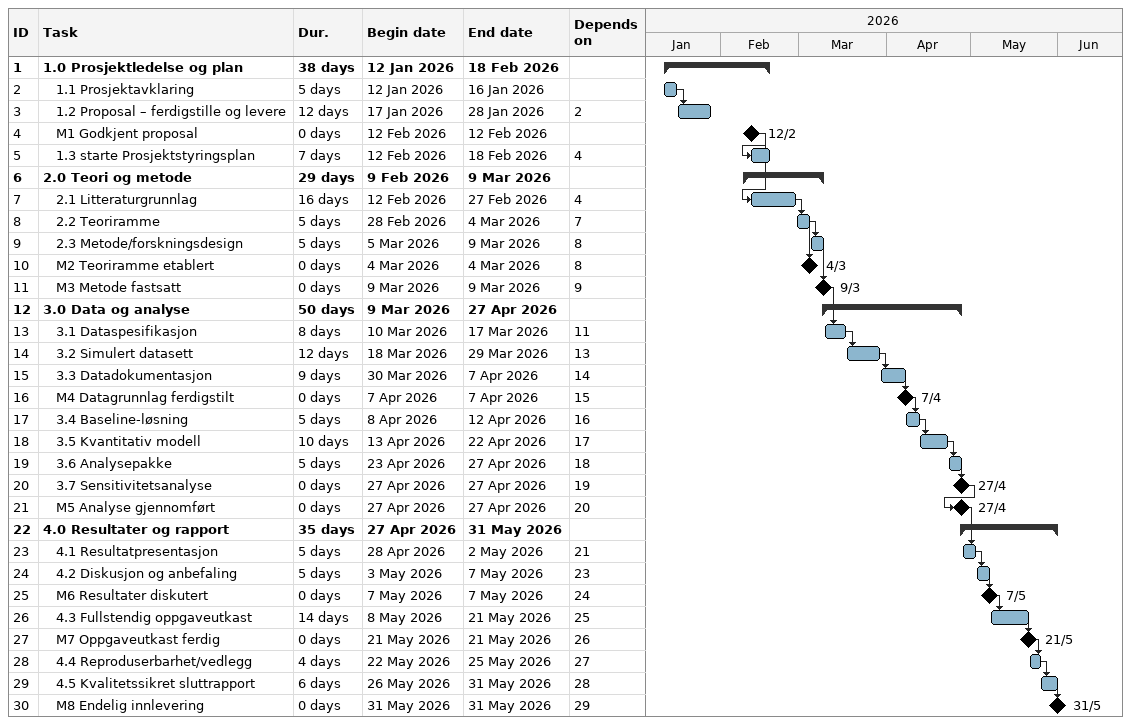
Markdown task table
| ID | Level | Task | Duration | Start | Finish | Predecessors |
|---|---|---|---|---|---|---|
| 1 | 1 | **1.0 Prosjektledelse og plan** | 38d | 2026-01-12 | 2026-02-18 |  |
| 2 | 2 | 1.1 Prosjektavklaring | 5d | 2026-01-12 | 2026-01-16 |  |
| 3 | 2 | 1.2 Proposal – ferdigstille og levere | 12d | 2026-01-17 | 2026-01-28 | 2 |
| 4 | 2 | M1 Godkjent proposal | 0d | 2026-02-12 | 2026-02-12 |  |
| 5 | 2 | 1.3 starte Prosjektstyringsplan | 7d | 2026-02-12 | 2026-02-18 | 4 |
| 6 | 1 | **2.0 Teori og metode** | 29d | 2026-02-09 | 2026-03-09 |  |
| 7 | 2 | 2.1 Litteraturgrunnlag | 16d | 2026-02-12 | 2026-02-27 | 4 |
| 8 | 2 | 2.2 Teoriramme | 5d | 2026-02-28 | 2026-03-04 | 7 |
| 9 | 2 | 2.3 Metode/forskningsdesign | 5d | 2026-03-05 | 2026-03-09 | 8 |
| 10 | 2 | M2 Teoriramme etablert | 0d | 2026-03-04 | 2026-03-04 | 8 |
| 11 | 2 | M3 Metode fastsatt | 0d | 2026-03-09 | 2026-03-09 | 9 |
| 12 | 1 | **3.0 Data og analyse** | 50d | 2026-03-09 | 2026-04-27 |  |
| 13 | 2 | 3.1 Dataspesifikasjon | 8d | 2026-03-10 | 2026-03-17 | 11 |
| 14 | 2 | 3.2 Simulert datasett | 12d | 2026-03-18 | 2026-03-29 | 13 |
| 15 | 2 | 3.3 Datadokumentasjon | 9d | 2026-03-30 | 2026-04-07 | 14 |
| 16 | 2 | M4 Datagrunnlag ferdigstilt | 0d | 2026-04-07 | 2026-04-07 | 15 |
| 17 | 2 | 3.4 Baseline-løsning | 5d | 2026-04-08 | 2026-04-12 | 16 |
| 18 | 2 | 3.5 Kvantitativ modell | 10d | 2026-04-13 | 2026-04-22 | 17 |
| 19 | 2 | 3.6 Analysepakke | 5d | 2026-04-23 | 2026-04-27 | 18 |
| 20 | 2 | 3.7 Sensitivitetsanalyse | 0d | 2026-04-27 | 2026-04-27 | 19 |
| 21 | 2 | M5 Analyse gjennomført | 0d | 2026-04-27 | 2026-04-27 | 20 |
| 22 | 1 | **4.0 Resultater og rapport** | 35d | 2026-04-27 | 2026-05-31 |  |
| 23 | 2 | 4.1 Resultatpresentasjon | 5d | 2026-04-28 | 2026-05-02 | 21 |
| 24 | 2 | 4.2 Diskusjon og anbefaling | 5d | 2026-05-03 | 2026-05-07 | 23 |
| 25 | 2 | M6 Resultater diskutert | 0d | 2026-05-07 | 2026-05-07 | 24 |
| 26 | 2 | 4.3 Fullstendig oppgaveutkast | 14d | 2026-05-08 | 2026-05-21 | 25 |
| 27 | 2 | M7 Oppgaveutkast ferdig | 0d | 2026-05-21 | 2026-05-21 | 26 |
| 28 | 2 | 4.4 Reproduserbarhet/vedlegg | 4d | 2026-05-22 | 2026-05-25 | 27 |
| 29 | 2 | 4.5 Kvalitetssikret sluttrapport | 6d | 2026-05-26 | 2026-05-31 | 28 |
| 30 | 2 | M8 Endelig innlevering | 0d | 2026-05-31 | 2026-05-31 | 29 |
